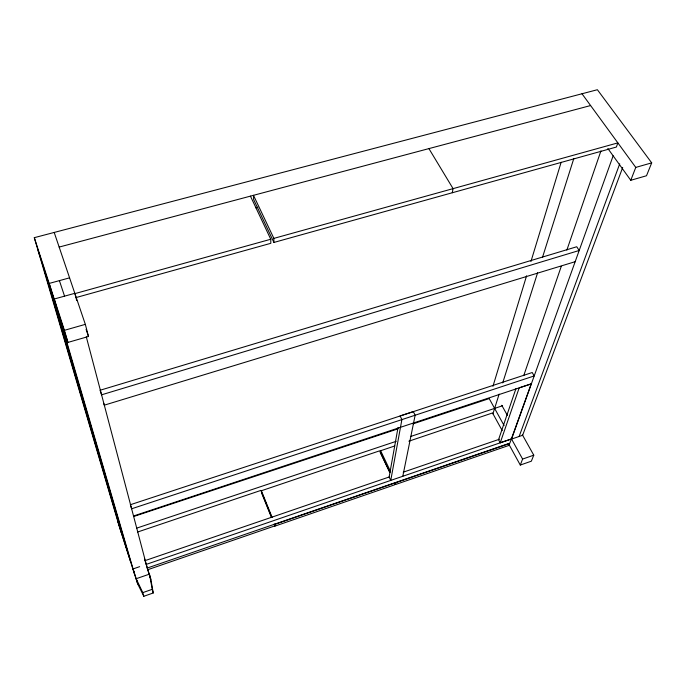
<?xml version="1.0" encoding="UTF-8"?>
<svg xmlns="http://www.w3.org/2000/svg" width="686" height="686" viewBox="0 0 686 686"><rect width="100%" height="100%" fill="white"/><g stroke="black" fill="none" stroke-linecap="round" stroke-linejoin="round"><path stroke-width="1.03" d="M394.742 445.969L380.627 450.728L380.327 452.649L389.528 471.968M402.802 476.273L415.141 415.202L413.332 411.626L400.101 415.948L401.902 419.575L390.746 480.406L389.134 477.01L398.026 427.532M395.513 484.53L395.865 482.678L509.364 443.585L508.669 445.506L395.513 484.53L394.587 482.601M452.271 192.757L453.069 188.633L428.913 148.605M492.942 386.312L526.582 275.823M530.938 261.503L561.148 162.265M492.908 413.787L499.142 394.116M502.701 382.899L537.61 272.754M542.455 257.456L573.813 158.526M515.949 388.61L498.533 439.7L500.223 442.796L511.353 438.98L531.221 383.877L519.182 387.856L500.223 442.796M523.718 375.671L561.285 266.305M566.85 250.107L600.945 150.869M613.138 155.825L511.559 439.074L522.638 435.267L622.691 167.504M519.139 436.476L619.715 163.86M508.42 443.456L520.288 465.057L522.603 459.071L533.768 455.17L522.372 434.804M607.847 148.485L630.768 180.289L635.768 167.41L651.7 162.865L597.386 89.72L34.3 237.673L119.587 527.423L137.715 583.966L143.82 596.28L153.227 592.978L150.86 579.396L144.497 558.936M533.768 455.17L531.35 461.181L520.288 465.057M651.7 162.865L646.504 175.753L630.768 180.289M139.67 566.653L133.041 568.934L136.18 578.718L142.774 592.627L152.258 589.317L149.479 574.122L136.18 578.718L137.715 583.966M147.25 568.051L509.852 443.165L511.353 438.98L146.281 564.381M274.932 526.119L394.656 484.822L395.007 482.97L274.915 524.344L274.932 526.119L274.143 524.147M145.055 560.625L389.134 477.01M403.197 472.2L499.442 439.229M137.672 532.002L260.877 490.421L271.767 517.467M408.856 441.201L492.522 412.955L502.221 430.585M136.643 528.151L396.251 441.304M410.451 436.553L502.572 405.735M133.538 515.992L531.221 383.877M133.924 516.438L397.846 428.896M413.075 423.845L489.204 398.592L504.107 425.577M130.306 504.742L532.207 372.524L534.205 375.937L131.643 508.78L130.64 505.753M575.168 261.692L104.323 405.16L103.723 403.351M57.856 311.384L67.94 342.417L88.494 336.492L85.33 324.358L54.203 232.443M34.3 237.673L64.424 330.318L85.33 324.358M75.966 297.587L270.816 243.307L270.764 239.251L250.433 196.127M273.92 242.441L616.371 147.044L617.863 142.885L273.877 238.385L273.92 242.441L253.623 199.472L253.486 195.321L273.877 238.385M74.817 293.308L54.245 299.01L134.602 574.251M270.764 239.251L74.92 293.617L76.729 300.554M69.578 277.839L49.178 283.429L130.82 562.469M255.792 207.807L257.859 207.249M59.159 247.071L590.603 105.55M582.002 93.768L635.768 167.41M501.766 405.289L507.383 415.382M511.302 438.603L522.603 459.071M380.627 450.728L390.488 471.402M390.051 472.568L379.684 450.813L261.383 490.747L272.128 517.424M261.838 493.577L271.364 517.244M86.093 329.4L88.494 336.492M59.399 280.625L64.553 296.155M147.902 570.358L150.86 579.396M38.082 250.536L52.831 295.923M117.923 521.746L129.234 557.058M42.841 265.165L121.585 533.193M64.424 330.318L67.94 342.417M142.774 592.627L143.82 596.28M152.258 589.317L153.227 592.978M86.282 336.792L147.696 569.732L274.511 526.008L274.494 524.233M579.19 250.493L101.597 394.81L100.07 390.257L576.729 246.754L579.19 250.493"/></g></svg>
